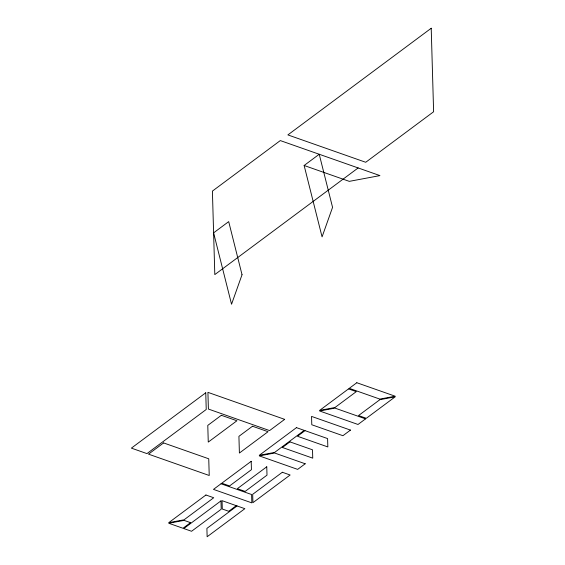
<?xml version="1.0" encoding="UTF-8"?>
<svg xmlns="http://www.w3.org/2000/svg" width="565" height="565" viewBox="0 0 565 565"><rect width="100%" height="100%" fill="white"/><g stroke="black" fill="none" stroke-linecap="round" stroke-linejoin="round"><path stroke-width="0.85" d="M304.132 165.489L319.225 154.259L332.559 207.348L322.071 236.883L304.132 165.489L349.283 181.358L379.941 175.602L280.304 140.579L212.405 191.097L214.806 274.597L358.146 167.939M242.032 274.717L231.544 304.245L213.605 232.851L228.698 221.621L242.032 274.717M431.215 28.25L287.882 134.908L365.725 162.275L433.616 111.75L431.215 28.25M205.752 392.788L131.384 448.13L146.949 453.603L206.232 409.484L205.752 392.788M163.596 442.925L148.503 454.147L209.227 475.49L208.746 458.794L163.596 442.925M221.36 415.289L207.779 425.396L208.259 442.091L236.933 420.763L221.36 415.289M252.499 426.236L238.917 436.335L239.398 453.038L268.064 431.709L252.499 426.236M284.661 419.357L269.576 430.587L208.4 409.053L207.92 392.35L284.661 419.357M205.935 494.997L168.744 522.674L184.077 519.793L213.718 497.737L205.935 494.997M221.021 483.774L213.478 489.389L251.849 502.878L251.609 494.523L221.021 483.774M251.199 461.315L221.777 483.209L229.56 485.949L251.439 469.67L251.199 461.315M296.463 427.634L259.271 455.305L274.604 452.431L304.245 430.375L296.463 427.634M348.513 388.904L319.628 410.402L334.953 407.52L356.296 391.637L348.513 388.904M356.812 382.731L349.269 388.339L379.857 399.095L395.182 396.213L356.812 382.731M289.937 441.872L282.394 447.487L312.749 458.159L312.509 449.811L289.937 441.872M305.022 430.643L297.48 436.258L327.834 446.936L327.594 438.581L305.022 430.643M190.546 522.653L183.004 528.268L168.766 523.261L184.091 520.386L190.546 522.653M220.972 500.873L183.78 528.543L191.563 531.277L221.212 509.22L220.972 500.873M266.765 466.789L237.342 488.683L245.132 491.423L267.005 475.144L266.765 466.789M236.29 505.675L228.747 511.283L222.292 509.016L222.052 500.668L236.29 505.675M237.067 505.943L206.896 528.402L207.136 536.75L244.857 508.684L237.067 505.943M282.338 472.262L252.689 494.326L252.929 502.673L290.12 475.003L282.338 472.262M379.878 399.681L358.528 415.565L366.311 418.305L395.203 396.807L379.878 399.681M305.206 463.773L297.663 469.388L259.293 455.899L274.618 453.024L305.206 463.773M350.47 430.092L342.927 435.707L311.788 424.76L311.548 416.405L350.47 430.092M365.555 418.863L358.012 424.477L319.642 410.988L334.967 408.114L365.555 418.863"/></g></svg>
